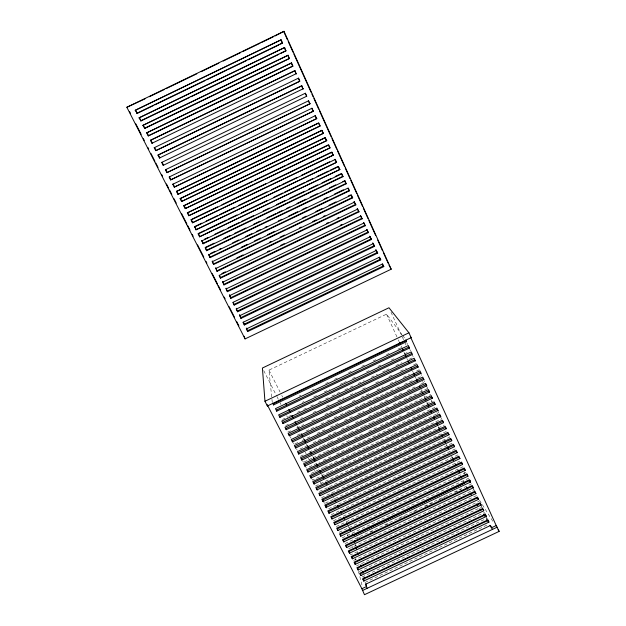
<?xml version="1.0" encoding="UTF-8"?>
<svg xmlns="http://www.w3.org/2000/svg" width="626" height="626" viewBox="0 0 626 626"><rect width="100%" height="100%" fill="white"/><g stroke="black" fill="none" stroke-linecap="round" stroke-linejoin="round"><path stroke-width="0.47" stroke-dasharray="3.13 2.35" d="M272.263 402.416L268.945 370.13L386.516 314.158L401.97 334.581M299.142 396.148L300.903 395.311M312.374 389.857L314.135 389.02M325.598 383.574L328.251 382.314M334.425 379.379L337.954 377.705M348.533 372.673L351.178 371.414M361.765 366.39L364.41 365.13M373.229 360.936L375.882 359.684M386.461 354.652L389.114 353.393M397.933 349.198L402.338 347.109M302.264 402.369L304.025 401.532M313.704 396.931L318.11 394.842M324.268 391.915L329.55 389.403M340.114 384.387L342.751 383.135M343.635 382.721L346.272 381.461M352.438 378.534L355.959 376.86M366.523 371.844L369.16 370.592M377.963 366.413L382.361 364.316M391.164 360.138L395.569 358.049M404.373 353.87L408.77 351.773M282.537 419.412L285.166 418.16M288.68 416.493L293.078 414.404M297.467 412.323L300.104 411.071M303.618 409.396L306.247 408.152M310.645 406.063L313.282 404.811M318.548 402.307L321.185 401.055M325.575 398.973L328.212 397.721M331.725 396.055L336.115 393.965M336.991 393.551L339.628 392.299M344.903 389.795L349.292 387.713M350.169 387.291L352.806 386.039M358.08 383.542L364.222 380.616M371.257 377.282L377.4 374.364M382.674 371.86L385.311 370.608M386.187 370.193L390.577 368.104M395.851 365.6L402.002 362.681M409.028 359.347L413.418 357.258L412.033 354.23M285.683 425.555L289.212 423.872M300.683 418.434L302.452 417.589M313.039 412.565L316.568 410.891M326.279 406.282L329.808 404.607M337.75 400.836L343.924 397.901M350.106 394.975L355.396 392.455M362.462 389.106L366.875 387.017M375.694 382.822L380.107 380.733M388.934 376.539L393.347 374.45M400.405 371.093L406.587 368.158M413.645 364.809L416.29 363.557L414.913 360.537M290.574 430.837L287.929 432.089L287.178 430.618M296.74 427.91L303.782 424.569M311.709 420.805L316.991 418.301M324.917 414.537L331.968 411.196M339.01 407.847L343.416 405.758M352.219 401.579L356.624 399.49M361.03 397.4L369.833 393.222M376.883 389.881L383.042 386.954M390.092 383.613L396.258 380.686M403.3 377.345L409.467 374.418M416.509 371.077L419.154 369.825L418.465 368.323M297.201 435.258L300.715 433.591M305.989 431.095L316.537 426.087M320.935 424.005L326.209 421.501M327.085 421.087L329.722 419.835M334.112 417.753L336.749 416.501M340.27 414.835L346.421 411.916M347.297 411.501L351.695 409.412M355.208 407.745L361.358 404.826M362.235 404.412L367.509 401.908M368.393 401.493L374.544 398.574M375.42 398.159L395.632 388.566M396.516 388.151L400.906 386.07M404.427 384.403L414.091 379.818M417.605 378.143L422.002 376.062L421.321 374.567M295.042 443.826L298.571 442.152M302.1 440.477L311.818 435.868M317.116 433.356L325.943 429.17M330.356 427.081L339.19 422.894M344.488 420.375L352.43 416.611M357.728 414.099L363.909 411.165M369.207 408.653L375.389 405.726M379.802 403.629L388.636 399.443M393.934 396.931L401.884 393.159M407.182 390.647L415.124 386.884M420.422 384.372L424.835 382.275L424.154 380.788M299.893 449.03L308.704 444.851M313.11 442.762L322.805 438.169M328.087 435.665L336.898 431.486M341.311 429.397L350.122 425.218M355.404 422.714L361.578 419.796M368.62 416.454L374.794 413.528M375.67 413.105L389.771 406.423M393.3 404.756L402.988 400.163M403.872 399.74L416.204 393.895M419.733 392.22L427.66 388.464L428.434 389.568M300.324 456.299L304.721 454.218M309.119 452.128L321.435 446.299M322.312 445.884L329.346 442.551M330.223 442.128L332.868 440.884M337.265 438.795L342.539 436.299M343.416 435.884L349.574 432.965M350.45 432.543L362.767 426.713M363.643 426.298L370.678 422.965M371.554 422.542L377.713 419.631M378.589 419.209L383.871 416.713M384.747 416.298L430.477 394.63L431.259 395.757M304.275 461.871L312.233 458.099M313.11 457.684L325.481 451.823M326.365 451.409L336.968 446.385M341.389 444.288L350.224 440.101M354.637 438.012L363.479 433.826M368.777 431.314L376.727 427.55M380.264 425.876L392.635 420.015M393.519 419.6L403.238 414.991M406.767 413.317L432.394 401.18M309.095 466.996L319.675 461.988M323.204 460.321L332.899 455.728M336.428 454.053L347.007 449.045M347.892 448.631L435.187 407.291M311.247 473.358L323.564 467.528M324.448 467.106L337.649 460.861M341.17 459.194L351.726 454.194M352.61 453.78L364.927 447.95M365.803 447.535L393.089 434.616M393.965 434.201L437.965 413.371M329.206 472.207L312.515 480.103L311.787 478.687M330.082 471.793L342.375 465.979M343.251 465.564L370.475 452.676M371.359 452.262L441.612 419.021L440.618 416.838M315.527 485.995L363.182 463.451M364.066 463.037L444.366 425.054M446.228 431.478L318.532 491.864L317.812 490.455M321.521 497.701L325.919 495.628M326.795 495.205L340.857 488.562M341.741 488.147L354.042 482.333M354.919 481.91L382.165 469.038M383.049 468.616L449.844 437.042L449.186 435.61M325.387 503.101L452.559 443.005M455.274 448.936L327.468 509.314L326.576 507.576M457.966 454.844L330.426 515.081L329.096 512.483M333.361 520.824L459.774 461.151M336.295 526.544L463.334 466.597L462.129 463.96M339.214 532.249L465.994 472.434L464.797 469.805M342.117 537.922L468.655 478.248L467.458 475.635M345.012 543.571L471.292 484.039L470.502 482.302M356.969 538.556L361.39 536.474M370.224 532.303L374.645 530.222M385.256 525.222L389.669 523.14M398.512 518.97L404.693 516.059M413.536 511.888L417.957 509.807M425.023 506.473L432.981 502.725M438.278 500.221L440.931 498.969M441.815 498.554L448.005 495.635M455.071 492.302L461.26 489.391M474.86 491.277L473.929 489.798L347.892 549.205L346.593 546.67M476.55 495.542L350.763 554.808L349.472 552.288M353.62 560.395L479.156 501.262M356.468 565.951L481.762 506.958L482.716 508.492M359.301 571.491L484.352 512.631L485.314 514.189M362.125 577.008L486.926 518.281L487.904 519.862M364.942 582.501L488.616 524.322M402.549 335.34L405.413 339.12M479.438 500.057L493.961 523.14M290.3 436.721L291.051 438.177M293.414 442.793L294.157 444.241M296.505 448.834L297.248 450.282M302.655 460.853L303.391 462.285M305.715 466.824L306.45 468.248M323.791 502.122L324.503 503.515M263.742 370.631L276.551 395.781M276.997 396.649L278.32 399.247M280.088 402.714L280.972 404.451M286.716 415.727L287.6 417.464M305.277 452.152L306.161 453.881M308.368 458.216L309.252 459.953M314.549 470.361L315.434 472.098M320.301 481.637L321.177 483.366M347.25 534.534L348.134 536.271M268.945 370.13L280.018 391.931M281.786 395.413L282.67 397.158M297.272 425.93L298.164 427.675M303.469 438.137L304.353 439.882M306.568 444.241L307.452 445.986M312.765 456.448L313.649 458.193M321.615 473.882L322.507 475.627M333.572 497.42L334.456 499.165M348.173 526.192L349.058 527.937M386.516 314.158L397.901 338.971M398.308 339.855L399.122 341.624M401.149 346.053L401.962 347.829M403.997 352.258L404.811 354.026M406.845 358.455L407.659 360.232M412.534 370.866L413.348 372.634M415.382 377.063L416.196 378.84M421.079 389.466L421.893 391.242M423.919 395.671L424.733 397.44M426.768 401.869L427.581 403.645M438.153 426.682L438.967 428.45M446.283 444.397L447.097 446.174M451.573 455.916L452.387 457.684M391 312.202L403.574 339.707M405.194 343.251L406.008 345.028M422.636 381.406L423.45 383.182M431.157 400.045L431.971 401.814M436.838 412.464L437.644 414.24M464.015 471.91L464.821 473.686M406.931 343.064L407.636 344.59M409.834 349.418L410.531 350.936M426.306 385.499L427.66 388.464M438.177 411.501L438.842 412.957M472.74 487.208L473.929 489.798M480.588 504.399L481.762 506.958M485.768 515.738L486.926 518.281M355.294 544.244L355.795 546.122M351.984 546.138L352.461 548.008M355.106 558.282L355.584 560.145M358.471 571.358L362.548 587.227"/><path stroke-width="0.94" d="M240.963 318.399L239.633 314.917L240.963 318.399L377.697 253.1L375.89 249.844L377.697 253.1M374.622 246.308L372.814 243.06L374.622 246.308L237.59 311.764L236.268 308.297M371.531 239.476L369.731 236.252L371.531 239.476L234.202 305.105L233.232 302.319M230.806 298.406L229.499 294.979L230.806 298.406L368.424 232.622L366.633 229.406L368.424 232.622M227.387 291.685L226.096 288.273L227.387 291.685L365.302 225.728L363.526 222.535L365.302 225.728M223.959 284.94L222.676 281.536L223.959 284.94L362.172 218.81L360.396 215.634L362.172 218.81M359.027 211.862L357.258 208.701L359.027 211.862L220.508 278.155L219.577 275.448M217.05 271.34L215.782 267.975L217.05 271.34L355.865 204.874L354.105 201.736L355.865 204.874M213.568 264.501L212.316 261.152L213.568 264.501L352.688 197.863L351.413 195.046L212.175 261.754M210.078 257.63L208.677 254.868L348.22 187.988L349.504 190.813L210.078 257.63L208.834 254.297M342.798 181.493L345.012 180.898L346.295 183.739L206.564 250.721L205.336 247.403L214.147 243.185M206.564 250.721L205.336 247.403M203.043 243.788L203.223 243.256L342.633 176.399L343.079 176.626L203.043 243.788L201.815 240.486L203.223 243.256M199.498 236.816L339.848 169.489L199.498 236.816L198.285 233.537L204.444 230.587M275.025 35.987L283.993 31.3L391.203 269.203L245.071 338.909L126.851 107.265L283.993 31.3M153.073 105.747L137.243 113.392L135.208 110.309L281.137 39.79L282.537 42.889L280.597 44.125M195.946 229.82L336.6 162.314L195.946 229.82L194.741 226.557L201.791 223.169M189.318 97.586L141.053 120.896L139.042 117.86L284.642 47.537L285.839 50.972L280.573 53.515M192.605 222.355L191.173 219.546L192.37 222.786L333.337 155.107L331.631 152.095L332.93 154.974M188.778 215.727L330.058 147.861L328.744 144.958L187.338 212.895L188.778 215.727L330.058 147.861M142.869 125.38L288.132 55.237L289.306 58.625L144.849 128.361L142.869 125.38L288.132 55.237M187.338 212.895L220.149 196.861M185.179 208.63L326.764 140.592L325.074 137.618L183.731 205.782L185.179 208.63L326.764 140.592M146.664 132.861L291.599 62.913L292.757 66.246L148.628 135.795L148.182 135.842L146.664 132.861L291.599 62.913M181.556 201.502L323.454 133.283L321.772 130.333L180.1 198.638L181.556 201.502L323.454 133.283M294.823 70.801L296.192 73.829L294.823 70.801L150.451 140.302L151.961 143.276L152.384 143.197L150.882 140.24M177.917 194.342L320.136 125.943L318.798 122.993L176.454 191.47L177.917 194.342L320.136 125.943M176.454 191.47L318.462 123.009L319.784 125.943M174.576 186.869L173.112 183.997L172.792 184.263L174.255 187.143L316.795 118.564L315.128 115.654L316.466 118.596M298.5 78.14L299.611 81.38L156.124 150.561L154.63 147.619L154.215 147.72L155.718 150.67L299.87 81.169L298.5 78.14L154.215 147.72M312.092 108.181L169.106 177.017L170.585 179.92L313.438 111.154L311.787 108.267L313.125 111.225M301.654 85.887L303.015 88.892L301.654 85.887L157.971 155.091L159.466 158.034L159.849 157.885L158.362 154.958M167.244 172.447L165.773 169.544L165.413 169.748L166.892 172.659L310.073 103.713L308.422 100.841L309.768 103.814M305.332 93.235L306.685 96.232L305.332 93.235L161.696 162.439L163.19 165.366L306.685 96.232M163.19 165.366L163.558 165.186L162.079 162.267L161.696 162.439M144.974 98.853L126.851 107.265M149.371 96.733L164.302 89.51M166.062 88.665L196.814 73.798M201.212 71.669L218.787 63.179M223.177 61.051L240.752 52.553M242.512 51.708L260.087 43.21M261.84 42.365L273.265 36.84M135.208 110.309L281.137 39.79M136.742 113.337L282.537 42.889M154.833 104.894L204.968 80.676M206.721 79.823L226.948 70.049M228.709 69.196L246.3 60.699M248.06 59.853L278.844 44.978M139.042 117.86L284.642 47.537M140.576 120.873L286.035 50.62M191.071 96.74L278.82 54.36M144.387 128.377L289.517 58.312M148.182 135.842L292.984 65.965M150.451 140.302L295.057 70.542M151.961 143.276L296.434 73.586M157.971 155.091L301.92 85.707M159.466 158.034L303.289 88.72M165.413 169.748L308.72 100.723M166.892 172.659L310.073 103.713M170.585 179.92L313.438 111.154M172.792 184.263L315.457 115.607M174.255 187.143L316.795 118.564M180.1 198.638L322.132 130.349M183.731 205.782L325.442 137.673M221.909 196.016L252.701 181.219M254.461 180.374L285.253 165.585M287.013 164.74L328.36 144.872L329.667 147.767M192.057 219.123L217.512 206.893M221.901 204.788L265.792 183.708M270.182 181.603L314.072 160.522M315.825 159.685L330.747 152.517M190.938 219.969L332.023 152.212M192.37 222.786L333.337 155.107M206.197 221.056L217.652 215.555M219.421 214.71L234.406 207.519M238.811 205.398L250.267 199.897M252.028 199.052L267.012 191.861M271.418 189.748L280.237 185.515M281.997 184.67L296.982 177.479M301.388 175.358L312.851 169.857M314.612 169.012L329.597 161.821M194.514 227.011L335.293 159.434L336.6 162.314M206.204 229.742L226.432 220.031M228.185 219.186L236.98 214.968M241.378 212.856L266.887 200.617M273.922 197.245L282.717 193.027M284.478 192.182L304.705 182.471M306.458 181.626L312.617 178.676M317.014 176.563L328.447 171.078M330.207 170.233L337.242 166.86M198.082 234.022L338.549 166.618L339.848 169.489M204.452 239.226L207.957 237.544M214.984 234.171L223.756 229.961M228.146 227.864L239.555 222.386M241.307 221.549L253.593 215.657M263.249 211.025L269.391 208.075M276.41 204.71L285.182 200.5M289.572 198.395L304.494 191.243M308.876 189.138L317.656 184.928M322.046 182.823L330.818 178.613M335.207 176.509L341.35 173.559L342.633 176.399M201.627 241.002L341.788 173.778L343.079 176.626M223.834 238.537L230.008 235.579M234.414 233.467L245.869 227.974M253.796 224.171L259.962 221.213M267.012 217.832L275.823 213.607M277.592 212.762L281.997 210.649M286.403 208.536L289.924 206.846M296.974 203.466L305.785 199.24M310.191 197.127L317.241 193.747M329.581 187.831L335.747 184.873M205.164 247.951L345.012 180.898M206.736 250.165L345.842 183.481L346.295 183.739M210.594 253.452L214.984 251.347M219.382 249.234L221.142 248.397M232.575 242.919L238.725 239.969M245.76 236.597L251.918 233.647M256.316 231.542L260.706 229.429M265.103 227.324L266.864 226.479M278.296 221.001L281.81 219.319M288.844 215.947L297.64 211.729M302.037 209.624L306.427 207.519M324.018 199.091L327.531 197.401M334.566 194.029L343.361 189.819M210.226 257.043L349.026 190.523L349.504 190.813M241.268 247.278L247.411 244.336M254.43 240.979L260.572 238.036M267.592 234.672L274.611 231.307M302.687 217.856L306.192 216.173M315.84 211.549L321.983 208.607M329.002 205.25L336.021 201.885M348.306 196.001L350.059 195.155M213.709 263.882L352.203 197.542L352.688 197.863M236.925 257.849L243.099 254.899M269.524 242.239L271.285 241.393M280.096 237.176L284.501 235.063M299.478 227.895L301.247 227.05M312.695 221.565L316.224 219.875M323.266 216.502L325.027 215.657M215.657 268.609L354.598 202.073M217.167 270.698L355.365 204.522M221.87 273.507L225.391 271.825M267.592 251.629L269.344 250.783M280.777 245.314L284.29 243.631M326.49 223.427L328.251 222.59M337.038 218.38L338.799 217.535M357.767 209.068L219.123 275.432L220.508 278.155M220.61 277.482L358.518 211.478M340.223 225.29L341.976 224.444M222.582 282.232L360.912 216.033M224.045 284.235L361.648 218.396M226.017 288.993L364.05 222.966M227.457 290.957L364.77 225.29M229.437 295.722L367.18 229.867M230.861 297.655L367.877 232.144M370.287 236.738L232.849 302.428L234.202 305.105M234.249 304.314L370.968 238.975M373.386 243.577L236.237 309.103L237.59 311.764M237.614 310.95L374.043 245.775M239.617 315.747L376.469 250.384M240.971 317.554L377.11 252.544M244.32 324.996L244.312 324.135L380.162 259.281L380.757 259.868L244.32 324.996L242.974 322.359L379.536 257.169L380.757 259.868M247.661 331.569L247.638 330.677L383.198 265.995L383.808 266.606L247.661 331.569L246.323 328.947L382.588 263.914L383.808 266.606M264.954 401.258L408.935 332.805L411.133 337.649L267.38 405.977L264.954 401.258L262.411 368.025L388.973 307.765L408.935 332.805M272.686 403.246L273.539 404.92L406.579 341.686L405.797 339.981M276.731 411.149L409.498 348.079L408.332 345.521L275.456 408.661L276.731 411.149L276.598 409.944L408.794 347.133L409.498 348.079M411.689 353.471L279.759 416.126L279.916 417.362L412.401 354.441L411.243 351.898L278.64 414.882L279.916 417.362M283.077 423.544L415.288 360.772L414.138 358.244L281.817 421.071L283.077 423.544L282.913 422.292L414.568 359.778L415.288 360.772M286.231 429.702L418.168 367.079L417.018 364.559L284.971 427.237L286.231 429.702L286.051 428.419L417.44 366.061L418.168 367.079M289.368 435.829L421.04 373.362L419.889 370.85L288.116 433.38L289.368 435.829L289.181 434.53L420.296 372.321L421.04 373.362M292.498 441.933L423.896 379.614L422.753 377.118L291.246 439.491L292.498 441.933L292.295 440.61L423.137 378.55L423.896 379.614M295.613 448.013L426.736 385.843L425.602 383.355L294.369 445.579L295.613 448.013L295.394 446.667L425.97 384.755L426.736 385.843M298.712 454.061L429.569 392.048L428.434 389.568L297.475 451.643L298.712 454.061L298.485 452.692L428.787 390.929L429.569 392.048M301.795 460.087L432.386 398.222L431.259 395.757L300.566 457.676L301.795 460.087L301.552 458.694L431.596 397.087L432.386 398.222M304.87 466.088L304.619 464.68L434.397 403.207L435.187 404.373L304.87 466.088L303.641 463.694L434.068 401.915L435.187 404.373M437.989 410.492L437.183 409.31L307.663 470.627L307.929 472.067L437.989 410.492L436.87 408.05L306.709 469.68L307.929 472.067M310.981 478.014L310.699 476.558L439.953 415.382L440.767 416.587L310.981 478.014L309.76 475.635L439.655 414.154L440.767 416.587M314.009 483.945L313.72 482.466L442.715 421.431L443.537 422.66L314.009 483.945L312.797 481.574L442.433 420.234L443.537 422.66M317.038 489.845L446.299 428.708L445.196 426.29L315.825 487.482L317.038 489.845L316.733 488.343L445.462 427.456L446.299 428.708M320.042 495.722L449.045 434.726L447.95 432.323L318.845 493.374L320.042 495.722L319.73 494.196L448.2 433.458L449.045 434.726M323.039 501.575L322.719 500.033L450.931 439.429L451.784 440.727L323.039 501.575L321.842 499.235L450.689 438.333L451.784 440.727M326.029 507.396L325.692 505.839L453.647 445.383L454.507 446.698L326.029 507.396L324.831 505.072L453.42 444.311L454.507 446.698M329.002 513.203L457.223 452.645L456.143 450.266L327.813 510.886L329.002 513.203L328.65 511.622L456.354 451.307L457.223 452.645M331.96 518.985L459.93 458.561L458.85 456.197L330.778 516.677L331.96 518.985L331.6 517.381L459.046 457.207L459.93 458.561M334.91 524.737L462.622 464.461L461.542 462.105L333.728 522.436L334.91 524.737L334.534 523.117L461.73 463.083L462.622 464.461M337.844 530.472L465.298 470.337L464.226 467.99L336.671 528.18L337.844 530.472L337.461 528.829L464.398 468.929L465.298 470.337M340.763 536.177L467.966 476.183L466.902 473.843L339.597 533.9L340.763 536.177L340.372 534.518L467.059 474.758L467.966 476.183M343.682 541.866L343.275 540.183L469.711 480.565L470.627 482.004L343.682 541.866L342.516 539.596L469.563 479.68L470.627 482.004M353.925 535.371L463.295 483.796M346.577 547.531L473.279 487.81L472.215 485.494L345.419 545.269L346.577 547.531L346.162 545.825L472.348 486.347L473.279 487.81M349.464 553.165L475.917 493.585L474.86 491.277L348.314 550.911L349.464 553.165L349.042 551.443L474.977 492.099L475.917 493.585M352.344 558.783L351.906 557.046L477.591 497.834L478.538 499.337L352.344 558.783L351.194 556.537L477.489 497.044L478.538 499.337M355.208 564.378L481.151 505.072L480.111 502.78L354.066 562.14L355.208 564.378L354.762 562.617L480.205 503.547L481.151 505.072M358.056 569.95L357.602 568.173L482.795 509.228L483.757 510.777L358.056 569.95L356.922 567.719L482.716 508.492L483.757 510.777M360.905 575.497L486.355 516.458L485.314 514.189L359.77 573.275L360.905 575.497L360.435 573.698L485.385 514.893L486.355 516.458M363.729 581.022L363.252 579.207L487.959 520.535L488.937 522.123L363.729 581.022L362.603 578.815L487.904 519.862L488.937 522.123M361.875 588.722L366.546 586.523L365.428 584.324L490.479 525.504L491.512 527.757L496.207 525.55L499.149 531.388L364.473 594.7L361.875 588.722L267.279 404.779L267.38 405.977M362.352 590.576L497.224 527.155M335.293 159.434L334.887 159.278L336.178 162.15M338.549 166.618L338.126 166.438L339.417 169.294M391.203 269.203L388.957 265.017M411.133 337.649L410.421 336.741L496.207 525.55M406.579 341.686L405.891 340.771L273.413 403.731L273.539 404.92M498.108 529.737L499.149 531.388M466.706 487.49L467.724 489.133M470.251 493.241L471.261 494.884M476.832 503.922L477.841 505.565M479.868 508.852L480.878 510.503M483.413 514.611L484.422 516.254M486.449 519.541L487.458 521.184M489.994 525.292L492.505 529.369M304.619 464.68L305.347 466.104M310.699 476.558L311.427 477.974M313.72 482.466L314.448 483.875M322.719 500.033L323.431 501.426M325.692 505.839L326.576 507.576M343.275 540.183L344.144 541.881M351.906 557.046L352.767 558.721M357.602 568.173L358.455 569.832M363.252 579.207L364.097 580.858M129.621 111.702L130.505 113.447M135.834 123.885L141.163 134.332M143.385 138.682L144.27 140.42M147.822 147.384L148.714 149.129M150.936 153.48L154.927 161.312M155.819 163.05L158.042 167.4M161.586 174.364L162.478 176.109M166.477 183.942L168.691 188.293M169.583 190.03L171.806 194.381M174.02 198.732L176.242 203.082M181.571 213.529L186.9 223.975M187.784 225.712L190.007 230.063M192.229 234.414L193.113 236.159M197.558 244.86L203.771 257.043M205.993 261.394L206.877 263.139M212.206 273.578L217.535 284.024M218.427 285.769L220.649 290.12M224.194 297.076L225.086 298.821M229.085 306.654L234.414 317.1M236.628 321.451L238.85 325.802M244.179 336.24L245.071 338.909M285.769 403.261L286.653 405.006M288.868 409.365L290.19 411.978M291.966 415.468L293.289 418.082M295.065 421.572L296.388 424.185M298.164 427.675L299.486 430.289M301.262 433.779L302.585 436.392M304.799 440.751L305.684 442.496M307.898 446.854L308.782 448.599M310.551 452.089L311.435 453.827M313.649 458.193L314.98 460.806M316.748 464.289L317.632 466.034M319.847 470.392L320.731 472.137M322.946 476.496L323.83 478.241M326.044 482.599L326.928 484.344M328.697 487.834L329.589 489.579M331.796 493.937L332.68 495.682M334.894 500.041L335.779 501.786M337.555 505.268L338.439 507.013M340.654 511.372L341.538 513.117M343.752 517.475L344.636 519.22M346.405 522.71L347.289 524.455M349.504 528.813L350.388 530.551M352.156 534.041L353.041 535.786M135.717 110.379L137.243 113.392M139.535 117.899L141.053 120.896M143.331 125.38L144.849 128.361M147.118 132.829L148.628 135.795M169.45 176.782L170.921 179.67M176.759 191.165L178.214 194.029M180.39 198.309L181.837 201.157M183.997 205.422L185.445 208.255M187.597 212.496L189.029 215.321M194.741 226.557L196.157 229.351M198.285 233.537L199.702 236.323M243.311 322.163L244.312 324.135M246.315 328.063L247.638 330.677M399.529 342.508L400.335 344.284M402.369 348.713L403.183 350.482M405.218 354.919L406.031 356.687M408.066 361.116L408.88 362.892M410.914 367.321L411.72 369.09M413.755 373.519L414.568 375.295M416.603 379.724L417.417 381.492M419.451 385.921L420.265 387.697M422.292 392.126L423.106 393.895M425.14 398.324L425.954 400.1M427.988 404.529L428.802 406.297M430.837 410.734L431.65 412.503M433.677 416.932L434.491 418.708M436.525 423.137L437.339 424.905M438.967 428.45L439.781 430.218M441.815 434.655L442.629 436.424M444.656 440.853L445.469 442.629M447.504 447.058L448.318 448.826M452.794 458.576L453.607 460.345M455.235 463.889L456.041 465.658M458.075 470.095L459.296 472.747M460.924 476.292L461.738 478.068M463.365 481.605L464.179 483.382M437.183 409.31L437.848 410.766M439.953 415.382L440.618 416.838M469.711 480.565L470.502 482.302M280.964 40.189L282.357 43.28M284.454 47.897L285.839 50.972M287.921 55.565L289.306 58.625M291.38 63.203L292.757 66.246M321.772 130.333L323.094 133.252M325.074 137.618L326.389 140.521M344.558 180.656L345.842 183.481M348.072 188.418L349.026 190.523M350.936 194.741L352.203 197.542M379.246 257.263L380.162 259.281M382.29 263.984L383.198 265.995M283.805 31.746L287.42 39.759M288.226 41.535L293.038 52.224M293.844 54L311.099 92.288M311.904 94.064L313.102 96.74M313.908 98.517L318.72 109.206M319.526 110.982L331.162 136.804M331.968 138.589L336.78 149.27M337.586 151.054L344.41 166.187M345.208 167.964L350.028 178.653M350.826 180.429L356.851 193.786M357.649 195.57L362.47 206.251M363.268 208.035L368.088 218.717M368.886 220.501L375.71 235.634M377.721 240.087L382.533 250.768M383.339 252.552L388.151 263.233M354.293 540.481L354.793 542.366M356.045 547.061L356.546 548.939M357.548 552.695L358.049 554.581M360.795 564.91L361.296 566.796M362.548 571.491L363.049 573.369M364.05 577.125L364.551 579.011M365.803 583.706L367.039 588.37"/></g></svg>
